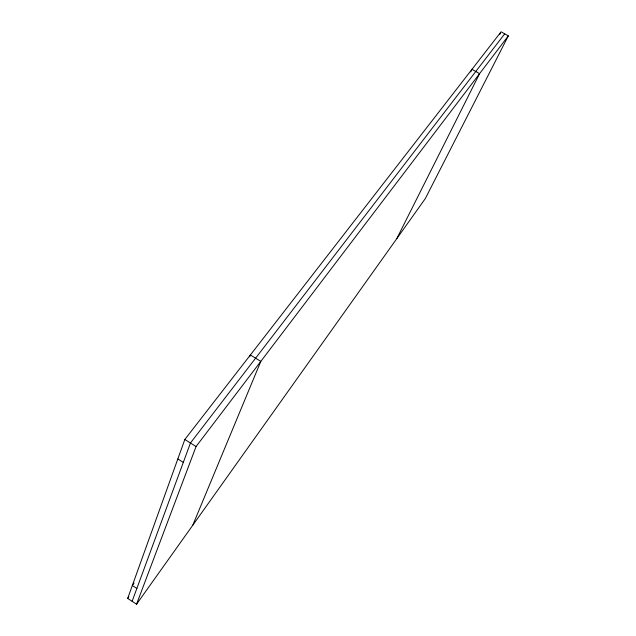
<?xml version="1.0" encoding="UTF-8"?>
<svg xmlns="http://www.w3.org/2000/svg" width="636" height="636" viewBox="0 0 636 636"><rect width="100%" height="100%" fill="white"/><g stroke="black" fill="none" stroke-linecap="round" stroke-linejoin="round"><path stroke-width="0.95" d="M127.685 598.428L184.83 439.484L501.089 31.8L508.315 35.878L425.317 198.567L136.565 604.2L127.685 598.428L128.838 596.822M132.121 601.314L190.442 443.014L504.706 33.835M136.565 604.2L196.055 446.544L508.315 35.878M249.662 356.788L250.385 354.975L260.808 361.383L192.732 525.304M470.712 71.908L471.992 69.316L479.592 73.649L396.761 238.683M499.753 34.455L500.643 32.682M132.9 584.715L134.069 583.101M184.83 439.484L196.055 446.544M177.834 458.946L183.295 462.396M132.328 585.502L136.859 588.443"/></g></svg>
